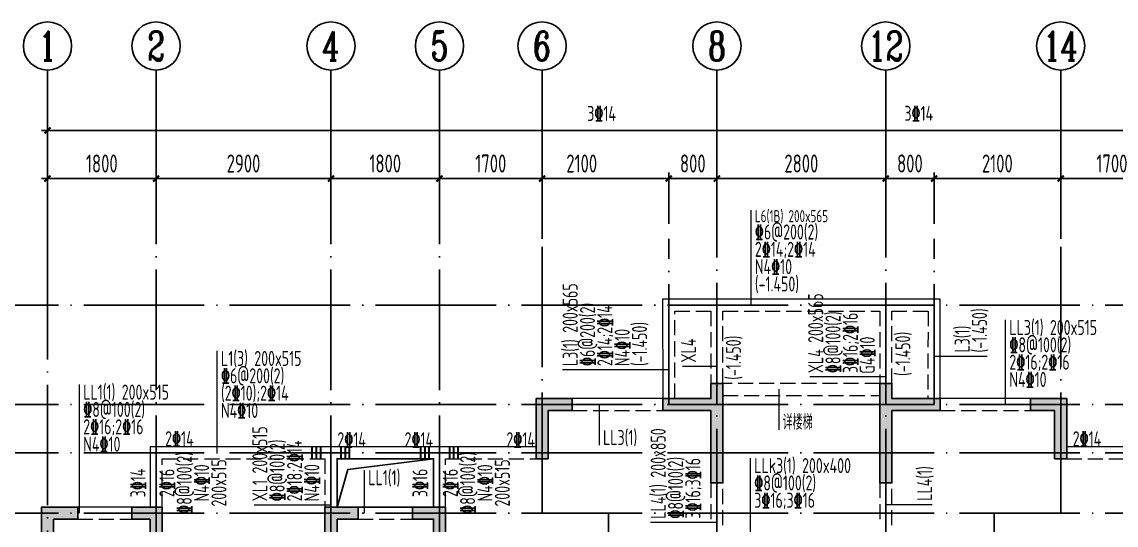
# Model space of a CAD drawing. Extents: x -1712635 to -854203, y -534641 to -21985.
# Drawn here: x -1132309 to -1114164, y -220339 to -211989 of the extents above; entities that cross this region are included whole.
import ezdxf
from ezdxf.enums import TextEntityAlignment as Align

# ---------------------------------------------------------------- set-up
doc = ezdxf.new("R2010")
doc.units = 0
doc.header["$LTSCALE"] = 1000
doc.linetypes.add('DASH', pattern=[0.35, 0.25, -0.1])
doc.linetypes.add('DOTE', pattern=[2.42, 2, -0.2, 0.02, -0.2])
doc.layers.get('0').update_dxf_attribs({"linetype": 'CONTINUOUS'})
doc.layers.get('Defpoints').update_dxf_attribs({"linetype": 'CONTINUOUS'})
for name, color, linetype in [('A-AXIS', 1, 'CONTINUOUS'), ('A-DOTE', 10, 'DOTE'), ('AXIS_NUM', 7, 'CONTINUOUS'), ('S-D洞口', 4, 'CONTINUOUS'), ('S-L主梁线', 4, 'DASH'), ('S-L梁编号', 6, 'CONTINUOUS'), ('S-L梁配筋', 7, 'CONTINUOUS'), ('S-Q墙填充', 252, 'CONTINUOUS'), ('S-Q墙实线', 6, 'CONTINUOUS'), ('S-Y一般标注', 3, 'CONTINUOUS')]:
    doc.layers.add(name, color=color, linetype=linetype)
doc.layers.add('梁附加箍筋', color=1, linetype='CONTINUOUS', lineweight=35)
doc.styles.add('TSSD_Axis', font='complex.shx', dxfattribs={"width": 0.7, "bigfont": 'hztxt.shx'})
doc.styles.add('TSSD_DIMENSION', font='Tssdeng.shx', dxfattribs={"width": 0.7, "bigfont": 'tssdchn.shx'})
doc.styles.add('TSSD_REIN', font='tssdeng.shx', dxfattribs={"width": 0.7, "height": 300, "bigfont": 'tssdchn.shx'})
doc.dimstyles.new('TSSD_100_100', dxfattribs={"dimtxt": 300, "dimasz": 100, "dimexe": 100, "dimexo": 250, "dimgap": 100, "dimtad": 1, "dimdec": 0, "dimzin": 0, "dimdsep": 46, "dimtxsty": 'TSSD_DIMENSION', "dimblk": 'ARCHTICK', "dimcen": 0, "dimdle": 100, "dimclrt": 7, "dimadec": 0, "dimazin": 0, "dimtfac": 1, "dimtdec": 0, "dimtix": 1, "dimtmove": 2, "dimatfit": 3, "dimldrblk": 'ARCHTICK', "dimfxl": 0, "dimtolj": 1, "dimtzin": 0, "dimarcsym": 0})

# ---------------------------------------------------------------- blocks, each defined once
blk = doc.blocks.new('ts_axno')
at = {"color": 0, "linetype": 'ByBlock', "lineweight": -2}
blk.add_circle((0, 0), 0.5, dxfattribs=at)
at = {"color": 0, "linetype": 'ByBlock', "lineweight": -2, "style": 'TSSD_Axis', "width": 0.7}
blk.add_attdef('A', text='', height=0.6, dxfattribs=at).set_placement((0, 0), align=Align.MIDDLE_CENTER)
blk = doc.blocks.new('_ArchTick')
at = {"color": 0, "const_width": 0.35}
blk.add_lwpolyline([(-0.5, -0.5), (0.5, 0.5)], dxfattribs=at)
blk = doc.blocks.new('*D117')
at = {"layer": 'Defpoints', "color": 0}
for p in [(6400, 19250), (4600, 18250), (6400, 18250)]:
    blk.add_point(p, dxfattribs=at)
at = {"layer": 'S-Y一般标注', "color": 0, "lineweight": -2}
for p, q in [((4500, 19250), (6500, 19250)), ((4600, 18500), (4600, 19350)), ((6400, 18500), (6400, 19350))]:
    blk.add_line(p, q, dxfattribs=at)
at = {"layer": 'S-Y一般标注', "color": 0, "lineweight": -2, "xscale": 100, "yscale": 100, "zscale": 100, "rotation": 180}
blk.add_blockref('_ArchTick', (4600, 19250), dxfattribs=at)
at = {"layer": 'S-Y一般标注', "color": 0, "lineweight": -2, "xscale": 100, "yscale": 100, "zscale": 100}
blk.add_blockref('_ArchTick', (6400, 19250), dxfattribs=at)
at = {"layer": 'S-Y一般标注', "color": 7, "insert": (5500, 19500), "char_height": 300, "attachment_point": 5, "style": 'TSSD_DIMENSION'}
blk.add_mtext('\\A1;1800', dxfattribs=at)
blk = doc.blocks.new('*D118')
at = {"layer": 'Defpoints', "color": 0}
for p in [(9300, 19250), (6400, 18250), (9300, 18250)]:
    blk.add_point(p, dxfattribs=at)
at = {"layer": 'S-Y一般标注', "color": 0, "lineweight": -2}
for p, q in [((6300, 19250), (9400, 19250)), ((6400, 18500), (6400, 19350)), ((9300, 18500), (9300, 19350))]:
    blk.add_line(p, q, dxfattribs=at)
at = {"layer": 'S-Y一般标注', "color": 0, "lineweight": -2, "xscale": 100, "yscale": 100, "zscale": 100, "rotation": 180}
blk.add_blockref('_ArchTick', (6400, 19250), dxfattribs=at)
at = {"layer": 'S-Y一般标注', "color": 0, "lineweight": -2, "xscale": 100, "yscale": 100, "zscale": 100}
blk.add_blockref('_ArchTick', (9300, 19250), dxfattribs=at)
at = {"layer": 'S-Y一般标注', "color": 7, "insert": (7850, 19500), "char_height": 300, "attachment_point": 5, "style": 'TSSD_DIMENSION'}
blk.add_mtext('\\A1;2900', dxfattribs=at)
blk = doc.blocks.new('*D119')
at = {"layer": 'Defpoints', "color": 0}
for p in [(11100, 19250), (9300, 18250), (11100, 18250)]:
    blk.add_point(p, dxfattribs=at)
at = {"layer": 'S-Y一般标注', "color": 0, "lineweight": -2}
for p, q in [((9200, 19250), (11200, 19250)), ((9300, 18500), (9300, 19350)), ((11100, 18500), (11100, 19350))]:
    blk.add_line(p, q, dxfattribs=at)
at = {"layer": 'S-Y一般标注', "color": 0, "lineweight": -2, "xscale": 100, "yscale": 100, "zscale": 100, "rotation": 180}
blk.add_blockref('_ArchTick', (9300, 19250), dxfattribs=at)
at = {"layer": 'S-Y一般标注', "color": 0, "lineweight": -2, "xscale": 100, "yscale": 100, "zscale": 100}
blk.add_blockref('_ArchTick', (11100, 19250), dxfattribs=at)
at = {"layer": 'S-Y一般标注', "color": 7, "insert": (10200, 19500), "char_height": 300, "attachment_point": 5, "style": 'TSSD_DIMENSION'}
blk.add_mtext('\\A1;1800', dxfattribs=at)
blk = doc.blocks.new('*D120')
at = {"layer": 'Defpoints', "color": 0}
for p in [(12800, 19250), (11100, 18250), (12800, 18250)]:
    blk.add_point(p, dxfattribs=at)
at = {"layer": 'S-Y一般标注', "color": 0, "lineweight": -2}
for p, q in [((11000, 19250), (12900, 19250)), ((11100, 18500), (11100, 19350)), ((12800, 18500), (12800, 19350))]:
    blk.add_line(p, q, dxfattribs=at)
at = {"layer": 'S-Y一般标注', "color": 0, "lineweight": -2, "xscale": 100, "yscale": 100, "zscale": 100, "rotation": 180}
blk.add_blockref('_ArchTick', (11100, 19250), dxfattribs=at)
at = {"layer": 'S-Y一般标注', "color": 0, "lineweight": -2, "xscale": 100, "yscale": 100, "zscale": 100}
blk.add_blockref('_ArchTick', (12800, 19250), dxfattribs=at)
at = {"layer": 'S-Y一般标注', "color": 7, "insert": (11950, 19500), "char_height": 300, "attachment_point": 5, "style": 'TSSD_DIMENSION'}
blk.add_mtext('\\A1;1700', dxfattribs=at)
blk = doc.blocks.new('*D121')
at = {"layer": 'Defpoints', "color": 0}
for p in [(14900, 19250), (12800, 18250), (14900, 18250)]:
    blk.add_point(p, dxfattribs=at)
at = {"layer": 'S-Y一般标注', "color": 0, "lineweight": -2}
for p, q in [((12700, 19250), (15000, 19250)), ((12800, 18500), (12800, 19350)), ((14900, 18500), (14900, 19350))]:
    blk.add_line(p, q, dxfattribs=at)
at = {"layer": 'S-Y一般标注', "color": 0, "lineweight": -2, "xscale": 100, "yscale": 100, "zscale": 100, "rotation": 180}
blk.add_blockref('_ArchTick', (12800, 19250), dxfattribs=at)
at = {"layer": 'S-Y一般标注', "color": 0, "lineweight": -2, "xscale": 100, "yscale": 100, "zscale": 100}
blk.add_blockref('_ArchTick', (14900, 19250), dxfattribs=at)
at = {"layer": 'S-Y一般标注', "color": 7, "insert": (13458, 19500), "char_height": 300, "attachment_point": 5, "style": 'TSSD_DIMENSION'}
blk.add_mtext('\\A1;2100', dxfattribs=at)
blk = doc.blocks.new('*D122')
at = {"layer": 'Defpoints', "color": 0}
for p in [(18500, 19250), (15700, 18250), (18500, 18250)]:
    blk.add_point(p, dxfattribs=at)
at = {"layer": 'S-Y一般标注', "color": 0, "lineweight": -2}
for p, q in [((15600, 19250), (18600, 19250)), ((15700, 18500), (15700, 19350)), ((18500, 18500), (18500, 19350))]:
    blk.add_line(p, q, dxfattribs=at)
at = {"layer": 'S-Y一般标注', "color": 0, "lineweight": -2, "xscale": 100, "yscale": 100, "zscale": 100, "rotation": 180}
blk.add_blockref('_ArchTick', (15700, 19250), dxfattribs=at)
at = {"layer": 'S-Y一般标注', "color": 0, "lineweight": -2, "xscale": 100, "yscale": 100, "zscale": 100}
blk.add_blockref('_ArchTick', (18500, 19250), dxfattribs=at)
at = {"layer": 'S-Y一般标注', "color": 7, "insert": (17100, 19500), "char_height": 300, "attachment_point": 5, "style": 'TSSD_DIMENSION'}
blk.add_mtext('\\A1;2800', dxfattribs=at)
blk = doc.blocks.new('*D123')
at = {"layer": 'Defpoints', "color": 0}
for p in [(19300, 19250), (18500, 18250), (19300, 18250)]:
    blk.add_point(p, dxfattribs=at)
at = {"layer": 'S-Y一般标注', "color": 0, "lineweight": -2}
for p, q in [((18400, 19250), (19400, 19250)), ((18500, 18500), (18500, 19350)), ((19300, 18500), (19300, 19350))]:
    blk.add_line(p, q, dxfattribs=at)
at = {"layer": 'S-Y一般标注', "color": 0, "lineweight": -2, "xscale": 100, "yscale": 100, "zscale": 100, "rotation": 180}
blk.add_blockref('_ArchTick', (18500, 19250), dxfattribs=at)
at = {"layer": 'S-Y一般标注', "color": 0, "lineweight": -2, "xscale": 100, "yscale": 100, "zscale": 100}
blk.add_blockref('_ArchTick', (19300, 19250), dxfattribs=at)
at = {"layer": 'S-Y一般标注', "color": 7, "insert": (18900, 19500), "char_height": 300, "attachment_point": 5, "style": 'TSSD_DIMENSION'}
blk.add_mtext('\\A1;800', dxfattribs=at)
blk = doc.blocks.new('*D124')
at = {"layer": 'Defpoints', "color": 0}
for p in [(23100, 19250), (21400, 18250), (23100, 18250)]:
    blk.add_point(p, dxfattribs=at)
at = {"layer": 'S-Y一般标注', "color": 0, "lineweight": -2}
for p, q in [((21300, 19250), (23200, 19250)), ((21400, 18500), (21400, 19350)), ((23100, 18500), (23100, 19350))]:
    blk.add_line(p, q, dxfattribs=at)
at = {"layer": 'S-Y一般标注', "color": 0, "lineweight": -2, "xscale": 100, "yscale": 100, "zscale": 100, "rotation": 180}
blk.add_blockref('_ArchTick', (21400, 19250), dxfattribs=at)
at = {"layer": 'S-Y一般标注', "color": 0, "lineweight": -2, "xscale": 100, "yscale": 100, "zscale": 100}
blk.add_blockref('_ArchTick', (23100, 19250), dxfattribs=at)
at = {"layer": 'S-Y一般标注', "color": 7, "insert": (22250, 19500), "char_height": 300, "attachment_point": 5, "style": 'TSSD_DIMENSION'}
blk.add_mtext('\\A1;1700', dxfattribs=at)
blk = doc.blocks.new('*D139')
at = {"layer": 'Defpoints', "color": 0}
for p in [(54600, 20050), (4600, 18250), (54600, 18250)]:
    blk.add_point(p, dxfattribs=at)
at = {"layer": 'S-Y一般标注', "color": 0, "lineweight": -2}
for p, q in [((4600, 18500), (4600, 20150)), ((54600, 18500), (54600, 20150)), ((4500, 20050), (54700, 20050))]:
    blk.add_line(p, q, dxfattribs=at)
at = {"layer": 'S-Y一般标注', "color": 0, "lineweight": -2, "xscale": 100, "yscale": 100, "zscale": 100, "rotation": 180}
blk.add_blockref('_ArchTick', (4600, 20050), dxfattribs=at)
at = {"layer": 'S-Y一般标注', "color": 0, "lineweight": -2, "xscale": 100, "yscale": 100, "zscale": 100}
blk.add_blockref('_ArchTick', (54600, 20050), dxfattribs=at)
at = {"layer": 'S-Y一般标注', "color": 7, "insert": (29600, 20300), "char_height": 300, "attachment_point": 5, "style": 'TSSD_DIMENSION'}
blk.add_mtext('\\A1;50000', dxfattribs=at)
blk = doc.blocks.new('*D150')
at = {"layer": 'Defpoints', "color": 0}
for p in [(15700, 19250), (14900, 18250), (15700, 18250)]:
    blk.add_point(p, dxfattribs=at)
at = {"layer": 'S-Y一般标注', "color": 0, "lineweight": -2}
for p, q in [((14800, 19250), (15800, 19250)), ((14900, 18500), (14900, 19350)), ((15700, 18500), (15700, 19350))]:
    blk.add_line(p, q, dxfattribs=at)
at = {"layer": 'S-Y一般标注', "color": 0, "lineweight": -2, "xscale": 100, "yscale": 100, "zscale": 100, "rotation": 180}
blk.add_blockref('_ArchTick', (14900, 19250), dxfattribs=at)
at = {"layer": 'S-Y一般标注', "color": 0, "lineweight": -2, "xscale": 100, "yscale": 100, "zscale": 100}
blk.add_blockref('_ArchTick', (15700, 19250), dxfattribs=at)
at = {"layer": 'S-Y一般标注', "color": 7, "insert": (15300, 19500), "char_height": 300, "attachment_point": 5, "style": 'TSSD_DIMENSION'}
blk.add_mtext('\\A1;800', dxfattribs=at)
blk = doc.blocks.new('*D151')
at = {"layer": 'Defpoints', "color": 0}
for p in [(21400, 19250), (19300, 18250), (21400, 18250)]:
    blk.add_point(p, dxfattribs=at)
at = {"layer": 'S-Y一般标注', "color": 0, "lineweight": -2}
for p, q in [((19200, 19250), (21500, 19250)), ((19300, 18500), (19300, 19350)), ((21400, 18500), (21400, 19350))]:
    blk.add_line(p, q, dxfattribs=at)
at = {"layer": 'S-Y一般标注', "color": 0, "lineweight": -2, "xscale": 100, "yscale": 100, "zscale": 100, "rotation": 180}
blk.add_blockref('_ArchTick', (19300, 19250), dxfattribs=at)
at = {"layer": 'S-Y一般标注', "color": 0, "lineweight": -2, "xscale": 100, "yscale": 100, "zscale": 100}
blk.add_blockref('_ArchTick', (21400, 19250), dxfattribs=at)
at = {"layer": 'S-Y一般标注', "color": 7, "insert": (20350, 19500), "char_height": 300, "attachment_point": 5, "style": 'TSSD_DIMENSION'}
blk.add_mtext('\\A1;2100', dxfattribs=at)
blk = doc.blocks.new('20210807.15312791')
at = {"layer": 'S-Q墙填充'}
h = blk.add_hatch(color=252, dxfattribs=at)
h.dxf.hatch_style = 1
h.paths.add_polyline_path([(72216, 67840), (72216, 68190), (72016, 68190), (72016, 67940), (71216, 67940), (71216, 67740), (72016, 67740), (72016, 66540), (72216, 66540)])
h = blk.add_hatch(color=252, dxfattribs=at)
h.dxf.hatch_style = 1
h.paths.add_polyline_path([(74816, 67840), (74816, 66540), (75016, 66540), (75016, 67740), (75815, 67740), (75815, 67940), (75016, 67940), (75016, 68190), (74816, 68190)])
h = blk.add_hatch(color=252, dxfattribs=at)
h.dxf.hatch_style = 1
h.paths.add_polyline_path([(69316, 67740), (69716, 67740), (69716, 67940), (69116, 67940), (69116, 66940), (69316, 66940)])
h = blk.add_hatch(color=252, dxfattribs=at)
h.dxf.hatch_style = 1
h.paths.add_polyline_path([(77916, 67940), (77316, 67940), (77316, 67740), (77716, 67740), (77716, 66940), (77916, 66940)])
h = blk.add_hatch(color=252, dxfattribs=at)
h.dxf.hatch_style = 1
h.paths.add_polyline_path([(61116, 65940), (61516, 65940), (61516, 66140), (60916, 66140), (60916, 63140), (61816, 63140), (61816, 63340), (61116, 63340)])
h = blk.add_hatch(color=252, dxfattribs=at)
h.dxf.hatch_style = 1
h.paths.add_polyline_path([(62416, 65940), (62716, 65940), (62716, 65290), (62916, 65290), (62916, 66140), (62416, 66140)])
h = blk.add_hatch(color=252, dxfattribs=at)
h.dxf.hatch_style = 1
h.paths.add_polyline_path([(65816, 65940), (66166, 65940), (66166, 66140), (65616, 66140), (65616, 63140), (65816, 63140)])
h = blk.add_hatch(color=252, dxfattribs=at)
h.dxf.hatch_style = 1
h.paths.add_polyline_path([(67616, 66140), (67066, 66140), (67066, 65940), (67416, 65940), (67416, 65140), (67616, 65140)])
at = {"layer": 'S-D洞口', "color": 5}
blk.add_lwpolyline([(65816, 66140), (67416, 66140), (67416, 66940), (65816, 66940), (65816, 66140), (65993, 66762), (67416, 66940)], dxfattribs=at)
at = {"layer": 'S-L主梁线', "linetype": 'ByBlock', "lineweight": 18}
for p, q in [((72116, 69590), (71215, 69589)), ((71215, 69589), (71216, 67940)), ((74915, 69590), (72116, 69590)), ((75816, 69590), (74915, 69590)), ((75815, 67940), (75816, 69590)), ((71216, 67940), (69716, 67940)), ((77316, 67940), (75815, 67940)), ((62716, 67140), (62716, 66140)), ((65716, 67140), (62716, 67140)), ((67516, 67140), (65716, 67140)), ((69116, 67140), (67516, 67140)), ((79516, 67140), (77916, 67140)), ((65816, 66940), (67416, 66940)), ((65816, 66140), (65816, 66940)), ((67416, 66940), (67416, 66140)), ((62416, 66140), (61516, 66140)), ((67066, 66140), (66166, 66140))]:
    blk.add_line(p, q, dxfattribs=at)
at = {"layer": 'S-L主梁线', "linetype": 'DASH', "lineweight": 18}
for p, q in [((71415, 69389), (72016, 69390)), ((71416, 67940), (71415, 69389)), ((72016, 69390), (72016, 68190)), ((72216, 69390), (74815, 69390)), ((72216, 68190), (72216, 69390)), ((74815, 69390), (74816, 68190)), ((75015, 69390), (75616, 69390)), ((75016, 68190), (75015, 69390)), ((75616, 69390), (75615, 67940)), ((74816, 68190), (72216, 68190)), ((72216, 67990), (74816, 67990)), ((69716, 67740), (71216, 67740)), ((75815, 67740), (77316, 67740)), ((62916, 66940), (65616, 66940)), ((62916, 66140), (62916, 66940)), ((65616, 66940), (65616, 66140)), ((67616, 66940), (69116, 66940)), ((67616, 66140), (67616, 66940)), ((77916, 66940), (79416, 66940)), ((72016, 66540), (72016, 65840)), ((72216, 65840), (72216, 66540)), ((74816, 66540), (74816, 65840)), ((75016, 65840), (75016, 66540)), ((61516, 65940), (62416, 65940)), ((66166, 65940), (67066, 65940))]:
    blk.add_line(p, q, dxfattribs=at)
at = {"layer": 'S-Q墙实线'}
blk.add_lwpolyline([(72216, 67840), (72216, 68190), (72016, 68190), (72016, 67940), (71216, 67940), (71216, 67740), (72016, 67740), (72016, 66540), (72216, 66540), (72216, 67840)], dxfattribs=at)
for points in [[(74816, 67840), (74816, 66540), (75016, 66540), (75016, 67740), (75815, 67740), (75815, 67940), (75016, 67940), (75016, 68190), (74816, 68190)], [(69316, 67740), (69716, 67740), (69716, 67940), (69116, 67940), (69116, 66940), (69316, 66940)], [(77916, 67940), (77316, 67940), (77316, 67740), (77716, 67740), (77716, 66940), (77916, 66940)], [(61116, 65940), (61516, 65940), (61516, 66140), (60916, 66140), (60916, 63140), (61816, 63140), (61816, 63340), (61116, 63340)], [(62416, 65940), (62716, 65940), (62716, 65290), (62916, 65290), (62916, 66140), (62416, 66140)], [(65816, 65940), (66166, 65940), (66166, 66140), (65616, 66140), (65616, 63140), (65816, 63140)], [(67616, 66140), (67066, 66140), (67066, 65940), (67416, 65940), (67416, 65140), (67616, 65140)]]:
    blk.add_lwpolyline(points, close=True, dxfattribs=at)
blk = doc.blocks.new('20210726.16395156')
at = {"layer": 'A-AXIS'}
for p, q in [((4600, 18249.9), (4600, 21049.9)), ((6400, 18249.9), (6400, 21049.9)), ((9300, 18249.9), (9300, 21049.9)), ((11100, 18249.9), (11100, 21049.9)), ((12800, 18249.9), (12800, 21049.9)), ((15700, 18249.9), (15700, 21049.9)), ((18500, 18249.9), (18500, 21049.9)), ((21400, 18249.9), (21400, 21049.9))]:
    blk.add_line(p, q, dxfattribs=at)
at = {"layer": 'A-DOTE'}
for p, q in [((4600, 18249.9), (4600, 3600)), ((6400, 10900), (6400, 18249.9)), ((9300, 10900), (9300, 18249.9)), ((11100, 10900), (11100, 18249.9)), ((12800, 13700), (12800, 18249.9)), ((14900, 15500), (14900, 18249.9)), ((15700, 13100.3), (15700, 18249.9)), ((18500, 13100.3), (18500, 18249.9)), ((19300, 15500), (19300, 18249.9)), ((21400, 13700), (21400, 18249.9)), ((55600, 17150), (3600, 17150)), ((55600, 15500), (3600, 15500)), ((55600, 14700), (3600, 14700)), ((55600, 13700), (3600, 13700)), ((13900.2, 13700), (13900, 3600)), ((20299.8, 13700), (20300, 3600))]:
    blk.add_line(p, q, dxfattribs=at)
at = {"layer": 'A-AXIS'}
ref = blk.add_blockref('ts_axno', (4600, 21449.9), dxfattribs=dict(at, xscale=800, yscale=800, zscale=800))
ref.add_attrib('1', '1', dxfattribs={"layer": 'AXIS_NUM', "height": 480, "style": 'TSSD_Axis', "width": 0.7}).set_placement((4600, 21449.9), align=Align.MIDDLE_CENTER)
ref = blk.add_blockref('ts_axno', (6400, 21449.9), dxfattribs=dict(at, xscale=800, yscale=800, zscale=800))
ref.add_attrib('2', '2', dxfattribs={"layer": 'AXIS_NUM', "height": 480, "style": 'TSSD_Axis', "width": 0.7}).set_placement((6400, 21449.9), align=Align.MIDDLE_CENTER)
ref = blk.add_blockref('ts_axno', (9300, 21449.9), dxfattribs=dict(at, xscale=800, yscale=800, zscale=800))
ref.add_attrib('3', '4', dxfattribs={"layer": 'AXIS_NUM', "height": 480, "style": 'TSSD_Axis', "width": 0.7}).set_placement((9300, 21449.9), align=Align.MIDDLE_CENTER)
ref = blk.add_blockref('ts_axno', (11100, 21449.9), dxfattribs=dict(at, xscale=800, yscale=800, zscale=800))
ref.add_attrib('4', '5', dxfattribs={"layer": 'AXIS_NUM', "height": 480, "style": 'TSSD_Axis', "width": 0.7}).set_placement((11100, 21449.9), align=Align.MIDDLE_CENTER)
ref = blk.add_blockref('ts_axno', (12800, 21449.9), dxfattribs=dict(at, xscale=800, yscale=800, zscale=800))
ref.add_attrib('5', '6', dxfattribs={"layer": 'AXIS_NUM', "height": 480, "style": 'TSSD_Axis', "width": 0.7}).set_placement((12800, 21449.9), align=Align.MIDDLE_CENTER)
ref = blk.add_blockref('ts_axno', (15700, 21449.9), dxfattribs=dict(at, xscale=800, yscale=800, zscale=800))
ref.add_attrib('6', '8', dxfattribs={"layer": 'AXIS_NUM', "height": 480, "style": 'TSSD_Axis', "width": 0.7}).set_placement((15700, 21449.9), align=Align.MIDDLE_CENTER)
ref = blk.add_blockref('ts_axno', (18500, 21449.9), dxfattribs=dict(at, xscale=800, yscale=800, zscale=800))
ref.add_attrib('7', '12', dxfattribs={"layer": 'AXIS_NUM', "height": 480, "style": 'TSSD_Axis', "width": 0.7}).set_placement((18500, 21449.9), align=Align.MIDDLE_CENTER)
ref = blk.add_blockref('ts_axno', (21400, 21449.9), dxfattribs=dict(at, xscale=800, yscale=800, zscale=800))
ref.add_attrib('8', '14', dxfattribs={"layer": 'AXIS_NUM', "height": 480, "style": 'TSSD_Axis', "width": 0.7}).set_placement((21400, 21449.9), align=Align.MIDDLE_CENTER)
at = {"layer": 'S-Y一般标注'}
for base, p1, p2, picture, middle in [((54600, 20049.9), (4600, 18249.9), (54600, 18249.9), '*D139', (29600, 20299.9)), ((6400, 19249.9), (4600, 18249.9), (6400, 18249.9), '*D117', (5500, 19499.9)), ((9300, 19249.9), (6400, 18249.9), (9300, 18249.9), '*D118', (7850, 19499.9)), ((11100, 19249.9), (9300, 18249.9), (11100, 18249.9), '*D119', (10200, 19499.9)), ((12800, 19249.9), (11100, 18249.9), (12800, 18249.9), '*D120', (11950, 19499.9)), ((15700, 19249.9), (14900, 18249.9), (15700, 18249.9), '*D150', (15300, 19499.9)), ((18500, 19249.9), (15700, 18249.9), (18500, 18249.9), '*D122', (17100, 19499.9)), ((19300, 19249.9), (18500, 18249.9), (19300, 18249.9), '*D123', (18900, 19499.9)), ((21400, 19249.9), (19300, 18249.9), (21400, 18249.9), '*D151', (20350, 19499.9)), ((23100, 19249.9), (21400, 18249.9), (23100, 18249.9), '*D124', (22250, 19499.9))]:
    dim = blk.add_linear_dim(base=base, p1=p1, p2=p2, dimstyle='TSSD_100_100', dxfattribs=at)
    dim.commit()
    dim.dimension.update_dxf_attribs({"geometry": picture, "text_midpoint": middle})
dim = blk.add_linear_dim(base=(14900, 19249.9), p1=(12800, 18249.9), p2=(14900, 18249.9), dimstyle='TSSD_100_100', dxfattribs=at)
dim.commit()
dim.dimension.update_dxf_attribs({"geometry": '*D121', "text_midpoint": (13458.1, 19499.9), "dimtype": 128})

msp = doc.modelspace()

# ---------------------------------------------------------------- linework, layer by layer
at = {"layer": 'S-L梁编号', "lineweight": 18}
for p, q in [((-1120216.77, -216688.95), (-1120216.77, -215112.46)), ((-1115996.71, -218338.95), (-1115996.71, -216934.8)), ((-1129069.58, -219138.95), (-1129069.58, -217448.37)), ((-1117183.85, -217537.63), (-1116304.28, -217537.63)), ((-1120783.48, -217704.38), (-1121351.98, -217704.38)), ((-1121583.64, -217762.6), (-1123342.32, -217762.6)), ((-1117983.19, -217879.84), (-1119242.47, -217879.84)), ((-1131353.93, -220138.95), (-1131353.93, -218007.09)), ((-1119757.02, -218084.47), (-1119757.02, -218755.39)), ((-1122733.95, -218338.95), (-1122733.95, -219009.88)), ((-1120226.09, -220738.68), (-1120226.09, -219226.15)), ((-1126627.09, -220138.95), (-1126627.09, -219426.29)), ((-1127183.47, -220006.07), (-1128459.37, -220006.07)), ((-1117983.47, -219997.23), (-1117214.67, -219997.23)), ((-1120783.48, -220293.6), (-1121882.25, -220293.6))]:
    msp.add_line(p, q, dxfattribs=at)
at = {"layer": '梁附加箍筋', "lineweight": 35}
for p, q in [((-1127493.47, -219238.95), (-1127493.47, -219038.95)), ((-1127423.47, -219238.95), (-1127423.47, -219038.95)), ((-1127353.47, -219238.95), (-1127353.47, -219038.95)), ((-1127013.47, -219238.95), (-1127013.47, -219038.95)), ((-1126943.47, -219238.95), (-1126943.47, -219038.95)), ((-1126873.47, -219238.95), (-1126873.47, -219038.95)), ((-1125693.46, -219238.95), (-1125693.46, -219038.95)), ((-1125623.46, -219238.95), (-1125623.46, -219038.95)), ((-1125553.46, -219238.95), (-1125553.46, -219038.95)), ((-1125213.46, -219238.95), (-1125213.46, -219038.95)), ((-1125143.46, -219238.95), (-1125143.46, -219038.95)), ((-1125073.46, -219238.95), (-1125073.46, -219038.95))]:
    msp.add_line(p, q, dxfattribs=at)

# ---------------------------------------------------------------- block references
at = {"layer": 'A-DOTE'}
msp.add_blockref('20210726.16395156', (-1136483.47, -233839), dxfattribs=at)
at = {"layer": 'S-Q墙填充'}
msp.add_blockref('20210807.15312791', (-1192899.12, -286178.5), dxfattribs=at)

# ---------------------------------------------------------------- texts
at = {"layer": 'S-L梁编号', "color": 6, "style": 'TSSD_REIN', "width": 0.7}
for s, height, p in [('L6(1B) 200x565', 200, (-1120154.27, -215312.46)), ('LL3(1) 200x515', 250, (-1115934.21, -217184.8)), ('L1(3) 200x515', 250, (-1129007.08, -217698.37)), ('LL1(1) 200x515', 250, (-1131291.43, -218257.09)), ('详楼梯', 250, (-1119694.52, -218755.39)), ('LL3(1)', 250, (-1122671.45, -219009.88)), ('LLk3(1) 200x400', 250, (-1120163.59, -219476.15)), ('LL1(1)', 250, (-1126564.59, -219676.29))]:
    msp.add_text(s, height=height, dxfattribs=at).set_placement(p)
for s, p in [('L3(1) 200x565', (-1123092.32, -217700.1)), ('XL4 200x565', (-1119021.31, -217817.34)), ('L3(1)', (-1116591.78, -217475.13)), ('XL4', (-1121130.83, -217641.88)), ('XL1 200x515', (-1128238.22, -219943.57)), ('LL4(1) 200x850', (-1121632.25, -220231.1)), ('LL4(1)', (-1117214.67, -219934.73))]:
    msp.add_text(s, height=250, rotation=90, dxfattribs=at).set_placement(p)
at = {"layer": 'S-L梁配筋', "color": 7, "style": 'TSSD_REIN', "width": 0.7}
msp.add_text('3%%13214', height=250, rotation=360, dxfattribs=at).set_placement((-1117197.52, -213631.5), align=Align.RIGHT)
for s, p in [('3%%13214', (-1122933.48, -213633.03)), ('%%1326@200(2)', (-1120154.27, -215599.96)), ('2%%13214;2%%13214', (-1120154.27, -215887.46)), ('N4%%13210', (-1120154.27, -216174.96)), ('(-1.450)', (-1120154.27, -216462.46)), ('%%1328@100(2)', (-1115934.21, -217472.3)), ('2%%13216;2%%13216', (-1115934.21, -217759.8)), ('%%1326@200(2)', (-1129007.08, -217985.87)), ('N4%%13210', (-1115934.21, -218047.3)), ('(2%%13210);2%%13214', (-1129007.08, -218273.37)), ('%%1328@100(2)', (-1131291.43, -218544.59)), ('N4%%13210', (-1129007.08, -218560.87)), ('2%%13216;2%%13216', (-1131291.43, -218832.09)), ('2%%13214', (-1129933.46, -219029.75)), ('N4%%13210', (-1131291.43, -219119.59)), ('%%1328@100(2)', (-1120163.59, -219763.65)), ('3%%13216;3%%13216', (-1120163.59, -220051.15))]:
    msp.add_text(s, height=250, dxfattribs=at).set_placement(p)
for s, p in [('%%1326@200(2)', (-1122804.82, -217700.1)), ('2%%13214;2%%13214', (-1122517.32, -217700.1)), ('%%1328@100(2)', (-1118733.81, -217817.34)), ('(-1.450)', (-1116304.28, -217475.13)), ('(-1.450)', (-1121942.32, -217700.1)), ('3%%13216;2%%13216', (-1118446.31, -217817.34)), ('N4%%13210', (-1122229.82, -217700.1)), ('(-1.450)', (-1117576.94, -217863.86)), ('(-1.450)', (-1120385.37, -217927.63)), ('G4%%13210', (-1118165.35, -217827.15)), ('%%1328@100(2)', (-1127950.72, -219943.57)), ('2%%13218;2%%13214', (-1127663.22, -219943.57)), ('N4%%13210', (-1127375.72, -219943.57)), ('%%1328@100(2)', (-1121344.75, -220231.1)), ('3%%13216;3%%13216', (-1121057.25, -220231.1))]:
    msp.add_text(s, height=250, rotation=90, dxfattribs=at).set_placement(p)
for p in [(-1126604.08, -219046.29), (-1125489.81, -219046.29), (-1123801.25, -219046.29), (-1114410.32, -219030.48)]:
    msp.add_text('2%%13214', height=250, dxfattribs=at).set_placement(p, align=Align.RIGHT)
for s, p in [('%%1328@100(2)', (-1129416.25, -219638.95)), ('%%1328@100(2)', (-1124716.81, -219638.95)), ('N4%%13210', (-1129128.75, -219638.95)), ('200x515', (-1128841.25, -219638.95)), ('N4%%13210', (-1124429.31, -219638.95)), ('200x515', (-1124141.81, -219638.95)), ('3%%13214', (-1130184.77, -219638.95)), ('2%%13216', (-1129703.75, -219638.95)), ('3%%13216', (-1125507.07, -219638.95)), ('2%%13216', (-1125004.31, -219638.95))]:
    msp.add_text(s, height=250, rotation=90, dxfattribs=at).set_placement(p, align=Align.BOTTOM_CENTER)

doc.saveas('drawing.dxf')
